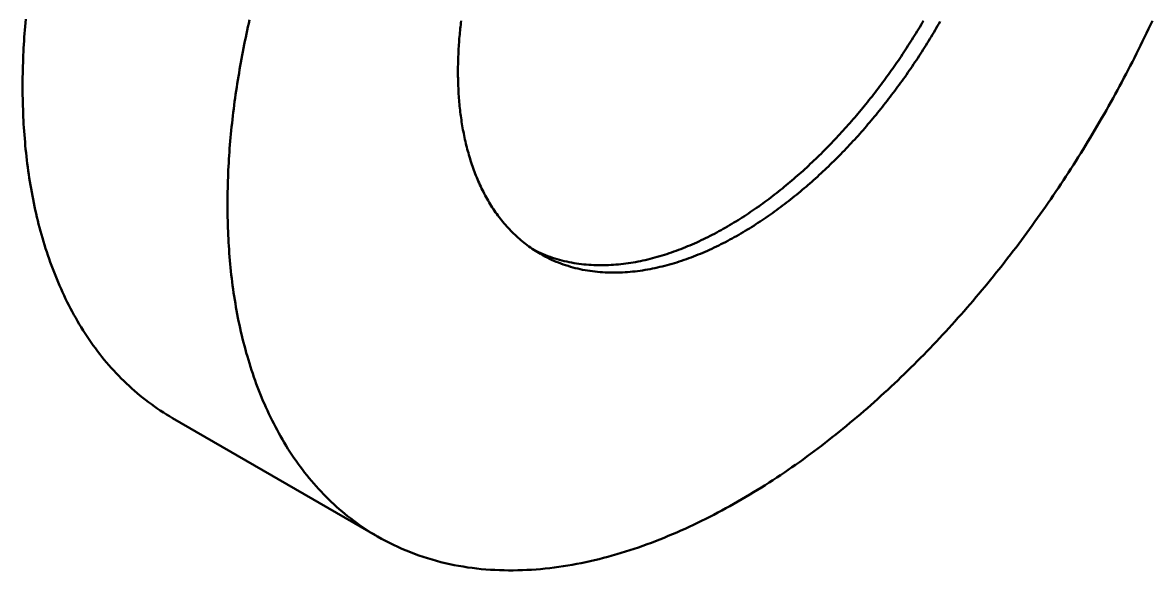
# Model space of a CAD drawing. Header units: millimetres. Extents: x 0 to 594, y 0 to 420.
# Drawn here: x 505.11 to 536.31, y 201.3 to 216.41 of the extents above; entities that cross this region are included whole.
import ezdxf

# ---------------------------------------------------------------- set-up
doc = ezdxf.new("R2010")
doc.units = ezdxf.units.MM
doc.layers.add('01-VISIBLE', color=7, linetype='CONTINUOUS', lineweight=50)

msp = doc.modelspace()

# ---------------------------------------------------------------- linework, layer by layer
at = {"layer": '01-VISIBLE'}
msp.add_line((509.253, 205.502), (514.909, 202.236), dxfattribs=at)
for points in [[(505.197, 216.507), (505.188, 216.408), (505.179, 216.308), (505.172, 216.209), (505.164, 216.109), (505.157, 216.01), (505.151, 215.91), (505.145, 215.81), (505.139, 215.711), (505.134, 215.611), (505.129, 215.511), (505.125, 215.412), (505.122, 215.312), (505.118, 215.212), (505.116, 215.112), (505.114, 215.013), (505.112, 214.913), (505.111, 214.813), (505.111, 214.713), (505.111, 214.613), (505.111, 214.513), (505.112, 214.414), (505.114, 214.314), (505.116, 214.214), (505.118, 214.114), (505.122, 214.015), (505.125, 213.915), (505.13, 213.815), (505.135, 213.715), (505.14, 213.616), (505.146, 213.516), (505.153, 213.417), (505.16, 213.317), (505.168, 213.218), (505.177, 213.118), (505.186, 213.019), (505.195, 212.919), (505.206, 212.82), (505.217, 212.721), (505.228, 212.622), (505.241, 212.523), (505.253, 212.424), (505.267, 212.325), (505.281, 212.226), (505.296, 212.127), (505.312, 212.029), (505.328, 211.93), (505.345, 211.832), (505.362, 211.734), (505.381, 211.636), (505.4, 211.538), (505.42, 211.44), (505.44, 211.342), (505.461, 211.245), (505.483, 211.147), (505.506, 211.05), (505.53, 210.953), (505.554, 210.856), (505.579, 210.76), (505.605, 210.663), (505.631, 210.567), (505.659, 210.471), (505.687, 210.375), (505.716, 210.28), (505.746, 210.185), (505.776, 210.09), (505.808, 209.995), (505.84, 209.9), (505.873, 209.806), (505.908, 209.712), (505.942, 209.619), (505.978, 209.526), (506.015, 209.433), (506.053, 209.341), (506.091, 209.248), (506.13, 209.157), (506.171, 209.065), (506.212, 208.975), (506.254, 208.884), (506.297, 208.794), (506.341, 208.704), (506.386, 208.615), (506.432, 208.527), (506.479, 208.439), (506.527, 208.351), (506.576, 208.264), (506.626, 208.178), (506.677, 208.092), (506.729, 208.006), (506.781, 207.922), (506.835, 207.838), (506.89, 207.754), (506.946, 207.672), (507.003, 207.59), (507.061, 207.508), (507.119, 207.428), (507.179, 207.348), (507.24, 207.269), (507.302, 207.19), (507.365, 207.113), (507.429, 207.036), (507.494, 206.961), (507.56, 206.886), (507.627, 206.812), (507.695, 206.739), (507.764, 206.667), (507.834, 206.595), (507.905, 206.525), (507.977, 206.456), (508.05, 206.388), (508.124, 206.321), (508.198, 206.255), (508.274, 206.19), (508.351, 206.126), (508.429, 206.063), (508.507, 206.002), (508.587, 205.941), (508.667, 205.882), (508.748, 205.824), (508.83, 205.767), (508.913, 205.711), (508.997, 205.657), (509.081, 205.604), (509.167, 205.552), (509.253, 205.502)], [(511.378, 216.49), (511.356, 216.393), (511.334, 216.295), (511.313, 216.198), (511.292, 216.1), (511.271, 216.003), (511.251, 215.905), (511.231, 215.807), (511.212, 215.709), (511.193, 215.611), (511.174, 215.513), (511.156, 215.415), (511.138, 215.317), (511.12, 215.219), (511.103, 215.12), (511.086, 215.022), (511.07, 214.924), (511.054, 214.825), (511.038, 214.727), (511.023, 214.628), (511.008, 214.529), (510.993, 214.43), (510.979, 214.332), (510.966, 214.233), (510.953, 214.134), (510.94, 214.035), (510.928, 213.936), (510.916, 213.837), (510.904, 213.737), (510.893, 213.638), (510.883, 213.539), (510.872, 213.44), (510.863, 213.34), (510.853, 213.241), (510.845, 213.142), (510.836, 213.042), (510.828, 212.943), (510.821, 212.843), (510.814, 212.744), (510.807, 212.644), (510.801, 212.544), (510.796, 212.445), (510.791, 212.345), (510.786, 212.245), (510.782, 212.146), (510.778, 212.046), (510.775, 211.946), (510.773, 211.846), (510.771, 211.747), (510.769, 211.647), (510.768, 211.547), (510.767, 211.447), (510.767, 211.347), (510.768, 211.247), (510.769, 211.148), (510.77, 211.048), (510.773, 210.948), (510.775, 210.848), (510.778, 210.749), (510.782, 210.649), (510.787, 210.549), (510.792, 210.449), (510.797, 210.35), (510.803, 210.25), (510.81, 210.151), (510.817, 210.051), (510.825, 209.952), (510.833, 209.852), (510.843, 209.753), (510.852, 209.653), (510.863, 209.554), (510.874, 209.455), (510.885, 209.356), (510.897, 209.257), (510.91, 209.158), (510.924, 209.059), (510.938, 208.96), (510.953, 208.861), (510.968, 208.763), (510.985, 208.664), (511.002, 208.566), (511.019, 208.468), (511.038, 208.37), (511.057, 208.272), (511.076, 208.174), (511.097, 208.076), (511.118, 207.979), (511.14, 207.881), (511.163, 207.784), (511.186, 207.687), (511.211, 207.59), (511.236, 207.494), (511.262, 207.397), (511.288, 207.301), (511.316, 207.205), (511.344, 207.109), (511.373, 207.014), (511.403, 206.919), (511.433, 206.824), (511.465, 206.729), (511.497, 206.634), (511.53, 206.54), (511.564, 206.446), (511.599, 206.353), (511.635, 206.26), (511.672, 206.167), (511.709, 206.075), (511.748, 205.982), (511.787, 205.891), (511.828, 205.799), (511.869, 205.709), (511.911, 205.618), (511.954, 205.528), (511.998, 205.439), (512.043, 205.349), (512.089, 205.261), (512.136, 205.173), (512.184, 205.085), (512.233, 204.998), (512.283, 204.912), (512.334, 204.826), (512.385, 204.74), (512.438, 204.656), (512.492, 204.572), (512.547, 204.488), (512.603, 204.406), (512.66, 204.324), (512.717, 204.242), (512.776, 204.162), (512.836, 204.082), (512.897, 204.003), (512.959, 203.924), (513.022, 203.847), (513.086, 203.77), (513.151, 203.695), (513.217, 203.62), (513.284, 203.546), (513.352, 203.473), (513.421, 203.401), (513.491, 203.329), (513.562, 203.259), (513.634, 203.19), (513.707, 203.122), (513.78, 203.055), (513.855, 202.989), (513.931, 202.924), (514.008, 202.86), (514.085, 202.797), (514.164, 202.736), (514.243, 202.675), (514.324, 202.616), (514.405, 202.558), (514.487, 202.501), (514.57, 202.445), (514.654, 202.391), (514.738, 202.338), (514.823, 202.286), (514.909, 202.236)], [(514.909, 202.236), (515.019, 202.174), (515.13, 202.114), (515.242, 202.056), (515.355, 202), (515.47, 201.947), (515.585, 201.895), (515.701, 201.846), (515.818, 201.799), (515.936, 201.754), (516.054, 201.711), (516.174, 201.671), (516.294, 201.632), (516.415, 201.596), (516.536, 201.562), (516.658, 201.53), (516.781, 201.5), (516.904, 201.473), (517.027, 201.447), (517.151, 201.424), (517.275, 201.402), (517.4, 201.383), (517.525, 201.366), (517.65, 201.351), (517.776, 201.337), (517.901, 201.326), (518.027, 201.317), (518.153, 201.31), (518.279, 201.304), (518.405, 201.301), (518.531, 201.299), (518.657, 201.299), (518.783, 201.301), (518.909, 201.305), (519.035, 201.31), (519.161, 201.317), (519.287, 201.326), (519.413, 201.337), (519.538, 201.349), (519.664, 201.363), (519.789, 201.378), (519.914, 201.395), (520.039, 201.413), (520.163, 201.433), (520.287, 201.454), (520.412, 201.477), (520.535, 201.502), (520.659, 201.527), (520.782, 201.554), (520.905, 201.583), (521.027, 201.612), (521.15, 201.643), (521.272, 201.675), (521.393, 201.709), (521.514, 201.744), (521.635, 201.78), (521.756, 201.817), (521.876, 201.855), (521.996, 201.894), (522.115, 201.935), (522.234, 201.977), (522.353, 202.019), (522.471, 202.063), (522.589, 202.108), (522.707, 202.154), (522.824, 202.201), (522.94, 202.248), (523.057, 202.297), (523.173, 202.347), (523.288, 202.398), (523.403, 202.449), (523.518, 202.502), (523.632, 202.555), (523.746, 202.61), (523.859, 202.665), (523.972, 202.721), (524.085, 202.778), (524.197, 202.836), (524.309, 202.894), (524.42, 202.953), (524.531, 203.013), (524.641, 203.074), (524.751, 203.136), (524.861, 203.198), (524.97, 203.261), (525.079, 203.325), (525.187, 203.39), (525.295, 203.455), (525.403, 203.521), (525.51, 203.588), (525.616, 203.655), (525.723, 203.723), (525.829, 203.791), (525.934, 203.861), (526.039, 203.93), (526.144, 204.001), (526.248, 204.072), (526.351, 204.144), (526.455, 204.216), (526.558, 204.289), (526.66, 204.363), (526.762, 204.437), (526.864, 204.511), (526.965, 204.586), (527.066, 204.662), (527.166, 204.739), (527.266, 204.815), (527.366, 204.893), (527.465, 204.971), (527.564, 205.049), (527.662, 205.128), (527.76, 205.207), (527.858, 205.287), (527.955, 205.368), (528.052, 205.449), (528.148, 205.53), (528.244, 205.612), (528.34, 205.694), (528.435, 205.777), (528.529, 205.86), (528.624, 205.944), (528.718, 206.028), (528.811, 206.113), (528.904, 206.198), (528.997, 206.283), (529.089, 206.369), (529.181, 206.455), (529.273, 206.542), (529.364, 206.629), (529.455, 206.717), (529.545, 206.805), (529.635, 206.893), (529.725, 206.982), (529.814, 207.071), (529.903, 207.161), (529.991, 207.251), (530.079, 207.341), (530.167, 207.432), (530.254, 207.523), (530.341, 207.614), (530.427, 207.706), (530.513, 207.798), (530.599, 207.891), (530.684, 207.984), (530.769, 208.077), (530.854, 208.171), (530.938, 208.265), (531.022, 208.359), (531.105, 208.454), (531.188, 208.549), (531.271, 208.644), (531.353, 208.74), (531.435, 208.836), (531.516, 208.932), (531.597, 209.028), (531.678, 209.125), (531.758, 209.223), (531.838, 209.32), (531.917, 209.418), (531.996, 209.516), (532.075, 209.615), (532.154, 209.714), (532.232, 209.813), (532.309, 209.912), (532.386, 210.012), (532.463, 210.112), (532.54, 210.212), (532.616, 210.313), (532.691, 210.414), (532.767, 210.515), (532.842, 210.616), (532.916, 210.718), (532.99, 210.82), (533.064, 210.922), (533.137, 211.025), (533.21, 211.128), (533.283, 211.231), (533.355, 211.334), (533.427, 211.438), (533.499, 211.542), (533.57, 211.646), (533.64, 211.751), (533.711, 211.855), (533.781, 211.96), (533.85, 212.066), (533.919, 212.171), (533.988, 212.277), (534.056, 212.383), (534.124, 212.489), (534.192, 212.595), (534.259, 212.702), (534.326, 212.809), (534.392, 212.916), (534.458, 213.024), (534.524, 213.131), (534.589, 213.239), (534.654, 213.348), (534.718, 213.456), (534.783, 213.565), (534.846, 213.674), (534.909, 213.783), (534.972, 213.892), (535.035, 214.002), (535.097, 214.111), (535.158, 214.221), (535.22, 214.332), (535.281, 214.442), (535.341, 214.553), (535.401, 214.664), (535.461, 214.775), (535.52, 214.886), (535.579, 214.998), (535.637, 215.109), (535.695, 215.221), (535.753, 215.334), (535.81, 215.446), (535.867, 215.559), (535.923, 215.671), (535.979, 215.784), (536.035, 215.898), (536.09, 216.011), (536.144, 216.125), (536.199, 216.239), (536.253, 216.353), (536.306, 216.467)], [(517.219, 216.465), (517.213, 216.41), (517.207, 216.356), (517.201, 216.301), (517.195, 216.247), (517.189, 216.192), (517.184, 216.137), (517.179, 216.083), (517.174, 216.028), (517.169, 215.973), (517.165, 215.919), (517.161, 215.864), (517.157, 215.809), (517.153, 215.754), (517.15, 215.7), (517.147, 215.645), (517.144, 215.59), (517.142, 215.535), (517.139, 215.48), (517.137, 215.425), (517.136, 215.371), (517.134, 215.316), (517.133, 215.261), (517.132, 215.206), (517.132, 215.151), (517.131, 215.096), (517.131, 215.041), (517.132, 214.986), (517.132, 214.931), (517.133, 214.877), (517.134, 214.822), (517.136, 214.767), (517.137, 214.712), (517.14, 214.657), (517.142, 214.602), (517.145, 214.547), (517.148, 214.493), (517.151, 214.438), (517.155, 214.383), (517.159, 214.328), (517.163, 214.274), (517.168, 214.219), (517.173, 214.164), (517.178, 214.11), (517.184, 214.055), (517.19, 214), (517.196, 213.946), (517.203, 213.891), (517.21, 213.837), (517.217, 213.783), (517.225, 213.728), (517.233, 213.674), (517.242, 213.62), (517.251, 213.566), (517.26, 213.512), (517.27, 213.457), (517.28, 213.404), (517.29, 213.35), (517.301, 213.296), (517.313, 213.242), (517.324, 213.188), (517.336, 213.135), (517.349, 213.081), (517.362, 213.028), (517.375, 212.975), (517.389, 212.922), (517.403, 212.869), (517.418, 212.816), (517.433, 212.763), (517.448, 212.71), (517.464, 212.658), (517.481, 212.605), (517.498, 212.553), (517.515, 212.501), (517.533, 212.449), (517.551, 212.397), (517.57, 212.346), (517.589, 212.294), (517.609, 212.243), (517.629, 212.192), (517.649, 212.141), (517.671, 212.091), (517.692, 212.04), (517.714, 211.99), (517.737, 211.94), (517.76, 211.89), (517.784, 211.841), (517.808, 211.791), (517.833, 211.742), (517.858, 211.694), (517.884, 211.645), (517.91, 211.597), (517.937, 211.549), (517.965, 211.502), (517.993, 211.454), (518.021, 211.408), (518.05, 211.361), (518.08, 211.315), (518.11, 211.269), (518.141, 211.223), (518.172, 211.178), (518.204, 211.134), (518.236, 211.089), (518.269, 211.045), (518.303, 211.002), (518.337, 210.959), (518.371, 210.916), (518.406, 210.874), (518.442, 210.832), (518.479, 210.791), (518.515, 210.75), (518.553, 210.71), (518.591, 210.671), (518.629, 210.631), (518.668, 210.593), (518.708, 210.555), (518.748, 210.517), (518.788, 210.48), (518.83, 210.444), (518.871, 210.408), (518.914, 210.373), (518.956, 210.339), (518.999, 210.305), (519.043, 210.272), (519.087, 210.239), (519.132, 210.207), (519.177, 210.176), (519.223, 210.145), (519.269, 210.115), (519.315, 210.086), (519.362, 210.058), (519.409, 210.03)], [(519.236, 210.137), (519.297, 210.107), (519.359, 210.077), (519.421, 210.049), (519.484, 210.023), (519.547, 209.997), (519.611, 209.973), (519.675, 209.949), (519.74, 209.927), (519.805, 209.906), (519.87, 209.886), (519.936, 209.867), (520.002, 209.85), (520.068, 209.833), (520.135, 209.818), (520.202, 209.804), (520.269, 209.791), (520.336, 209.779), (520.404, 209.768), (520.471, 209.759), (520.539, 209.75), (520.607, 209.742), (520.675, 209.736), (520.743, 209.731), (520.812, 209.726), (520.88, 209.723), (520.948, 209.72), (521.016, 209.719), (521.085, 209.719), (521.153, 209.719), (521.221, 209.721), (521.29, 209.723), (521.358, 209.727), (521.426, 209.731), (521.494, 209.736), (521.562, 209.742), (521.63, 209.749), (521.698, 209.757), (521.766, 209.766), (521.834, 209.775), (521.901, 209.785), (521.969, 209.796), (522.036, 209.808), (522.103, 209.821), (522.17, 209.834), (522.237, 209.848), (522.304, 209.863), (522.37, 209.879), (522.437, 209.895), (522.503, 209.912), (522.569, 209.93), (522.635, 209.948), (522.701, 209.967), (522.766, 209.986), (522.831, 210.007), (522.896, 210.027), (522.961, 210.049), (523.026, 210.071), (523.09, 210.094), (523.155, 210.117), (523.219, 210.141), (523.283, 210.165), (523.346, 210.19), (523.41, 210.215), (523.473, 210.241), (523.536, 210.268), (523.599, 210.295), (523.661, 210.322), (523.724, 210.35), (523.786, 210.378), (523.848, 210.407), (523.91, 210.437), (523.971, 210.467), (524.032, 210.497), (524.093, 210.528), (524.154, 210.559), (524.215, 210.59), (524.275, 210.623), (524.335, 210.655), (524.395, 210.688), (524.455, 210.721), (524.514, 210.755), (524.574, 210.789), (524.633, 210.823), (524.691, 210.858), (524.75, 210.894), (524.808, 210.929), (524.866, 210.965), (524.924, 211.001), (524.982, 211.038), (525.039, 211.075), (525.096, 211.113), (525.153, 211.15), (525.21, 211.188), (525.267, 211.227), (525.323, 211.266), (525.379, 211.305), (525.435, 211.344), (525.491, 211.384), (525.546, 211.424), (525.601, 211.464), (525.656, 211.504), (525.711, 211.545), (525.766, 211.587), (525.82, 211.628), (525.874, 211.67), (525.928, 211.712), (525.982, 211.754), (526.035, 211.797), (526.088, 211.84), (526.141, 211.883), (526.194, 211.926), (526.247, 211.97), (526.299, 212.014), (526.351, 212.058), (526.403, 212.102), (526.455, 212.147), (526.506, 212.192), (526.558, 212.237), (526.609, 212.282), (526.66, 212.328), (526.71, 212.374), (526.761, 212.42), (526.811, 212.466), (526.861, 212.513), (526.911, 212.56), (526.96, 212.607), (527.01, 212.654), (527.059, 212.702), (527.108, 212.749), (527.157, 212.797), (527.205, 212.845), (527.253, 212.894), (527.302, 212.942), (527.349, 212.991), (527.397, 213.04), (527.445, 213.089), (527.492, 213.138), (527.539, 213.188), (527.586, 213.238), (527.633, 213.288), (527.679, 213.338), (527.725, 213.388), (527.771, 213.439), (527.817, 213.489), (527.863, 213.54), (527.908, 213.591), (527.953, 213.642), (527.998, 213.694), (528.043, 213.745), (528.088, 213.797), (528.132, 213.849), (528.176, 213.901), (528.22, 213.954), (528.264, 214.006), (528.308, 214.059), (528.351, 214.112), (528.394, 214.165), (528.437, 214.218), (528.48, 214.271), (528.522, 214.325), (528.565, 214.378), (528.607, 214.432), (528.649, 214.486), (528.691, 214.54), (528.732, 214.594), (528.773, 214.649), (528.815, 214.703), (528.856, 214.758), (528.896, 214.813), (528.937, 214.868), (528.977, 214.923), (529.017, 214.979), (529.057, 215.034), (529.097, 215.09), (529.136, 215.146), (529.175, 215.202), (529.215, 215.258), (529.253, 215.314), (529.292, 215.37), (529.33, 215.427), (529.369, 215.483), (529.407, 215.54), (529.445, 215.597), (529.482, 215.654), (529.52, 215.711), (529.557, 215.769), (529.594, 215.826), (529.631, 215.884), (529.667, 215.941), (529.704, 215.999), (529.74, 216.057), (529.776, 216.115), (529.812, 216.174), (529.847, 216.232), (529.882, 216.29), (529.918, 216.349), (529.952, 216.408), (529.987, 216.467)], [(519.409, 210.03), (519.47, 209.996), (519.531, 209.963), (519.593, 209.931), (519.655, 209.9), (519.718, 209.871), (519.781, 209.843), (519.845, 209.816), (519.909, 209.79), (519.974, 209.765), (520.039, 209.741), (520.105, 209.719), (520.171, 209.698), (520.237, 209.678), (520.304, 209.659), (520.371, 209.642), (520.439, 209.625), (520.506, 209.61), (520.574, 209.596), (520.642, 209.583), (520.711, 209.572), (520.779, 209.561), (520.848, 209.551), (520.917, 209.543), (520.986, 209.536), (521.055, 209.53), (521.124, 209.525), (521.193, 209.521), (521.263, 209.518), (521.332, 209.516), (521.401, 209.515), (521.471, 209.515), (521.54, 209.516), (521.609, 209.518), (521.679, 209.521), (521.748, 209.525), (521.817, 209.53), (521.886, 209.535), (521.955, 209.542), (522.024, 209.55), (522.093, 209.558), (522.162, 209.567), (522.231, 209.578), (522.299, 209.588), (522.367, 209.6), (522.436, 209.613), (522.504, 209.626), (522.572, 209.64), (522.639, 209.655), (522.707, 209.671), (522.774, 209.687), (522.842, 209.704), (522.909, 209.722), (522.976, 209.74), (523.042, 209.759), (523.109, 209.779), (523.175, 209.799), (523.241, 209.82), (523.307, 209.842), (523.373, 209.864), (523.438, 209.887), (523.503, 209.911), (523.568, 209.935), (523.633, 209.96), (523.698, 209.985), (523.762, 210.011), (523.826, 210.037), (523.89, 210.064), (523.954, 210.091), (524.018, 210.119), (524.081, 210.147), (524.144, 210.176), (524.207, 210.206), (524.269, 210.236), (524.332, 210.266), (524.394, 210.297), (524.456, 210.328), (524.518, 210.36), (524.579, 210.392), (524.64, 210.425), (524.701, 210.458), (524.762, 210.491), (524.822, 210.525), (524.883, 210.559), (524.943, 210.594), (525.003, 210.629), (525.062, 210.665), (525.122, 210.701), (525.181, 210.737), (525.24, 210.773), (525.298, 210.81), (525.357, 210.848), (525.415, 210.886), (525.473, 210.924), (525.531, 210.962), (525.588, 211.001), (525.645, 211.04), (525.703, 211.079), (525.759, 211.119), (525.816, 211.159), (525.872, 211.2), (525.928, 211.24), (525.984, 211.281), (526.04, 211.323), (526.096, 211.364), (526.151, 211.406), (526.206, 211.449), (526.261, 211.491), (526.315, 211.534), (526.369, 211.577), (526.424, 211.621), (526.477, 211.664), (526.531, 211.708), (526.585, 211.753), (526.638, 211.797), (526.691, 211.842), (526.743, 211.887), (526.796, 211.932), (526.848, 211.978), (526.9, 212.023), (526.952, 212.069), (527.004, 212.116), (527.055, 212.162), (527.107, 212.209), (527.158, 212.256), (527.208, 212.303), (527.259, 212.351), (527.309, 212.398), (527.36, 212.446), (527.409, 212.495), (527.459, 212.543), (527.509, 212.592), (527.558, 212.64), (527.607, 212.689), (527.656, 212.739), (527.704, 212.788), (527.753, 212.838), (527.801, 212.888), (527.849, 212.938), (527.897, 212.988), (527.944, 213.039), (527.992, 213.089), (528.039, 213.14), (528.086, 213.191), (528.132, 213.243), (528.179, 213.294), (528.225, 213.346), (528.271, 213.398), (528.317, 213.45), (528.363, 213.502), (528.408, 213.554), (528.453, 213.607), (528.498, 213.66), (528.543, 213.713), (528.588, 213.766), (528.632, 213.819), (528.676, 213.873), (528.72, 213.926), (528.764, 213.98), (528.807, 214.034), (528.851, 214.088), (528.894, 214.143), (528.937, 214.197), (528.979, 214.252), (529.022, 214.307), (529.064, 214.362), (529.106, 214.417), (529.148, 214.472), (529.19, 214.528), (529.231, 214.583), (529.272, 214.639), (529.313, 214.695), (529.354, 214.751), (529.395, 214.808), (529.435, 214.864), (529.475, 214.921), (529.515, 214.977), (529.555, 215.034), (529.594, 215.091), (529.633, 215.148), (529.673, 215.206), (529.711, 215.263), (529.75, 215.321), (529.789, 215.378), (529.827, 215.436), (529.865, 215.494), (529.903, 215.552), (529.94, 215.611), (529.978, 215.669), (530.015, 215.728), (530.052, 215.786), (530.088, 215.845), (530.125, 215.904), (530.161, 215.963), (530.197, 216.023), (530.233, 216.082), (530.269, 216.141), (530.304, 216.201), (530.34, 216.261), (530.375, 216.321), (530.409, 216.381), (530.444, 216.441)]]:
    msp.add_lwpolyline(points, dxfattribs=at)

doc.saveas('drawing.dxf')
